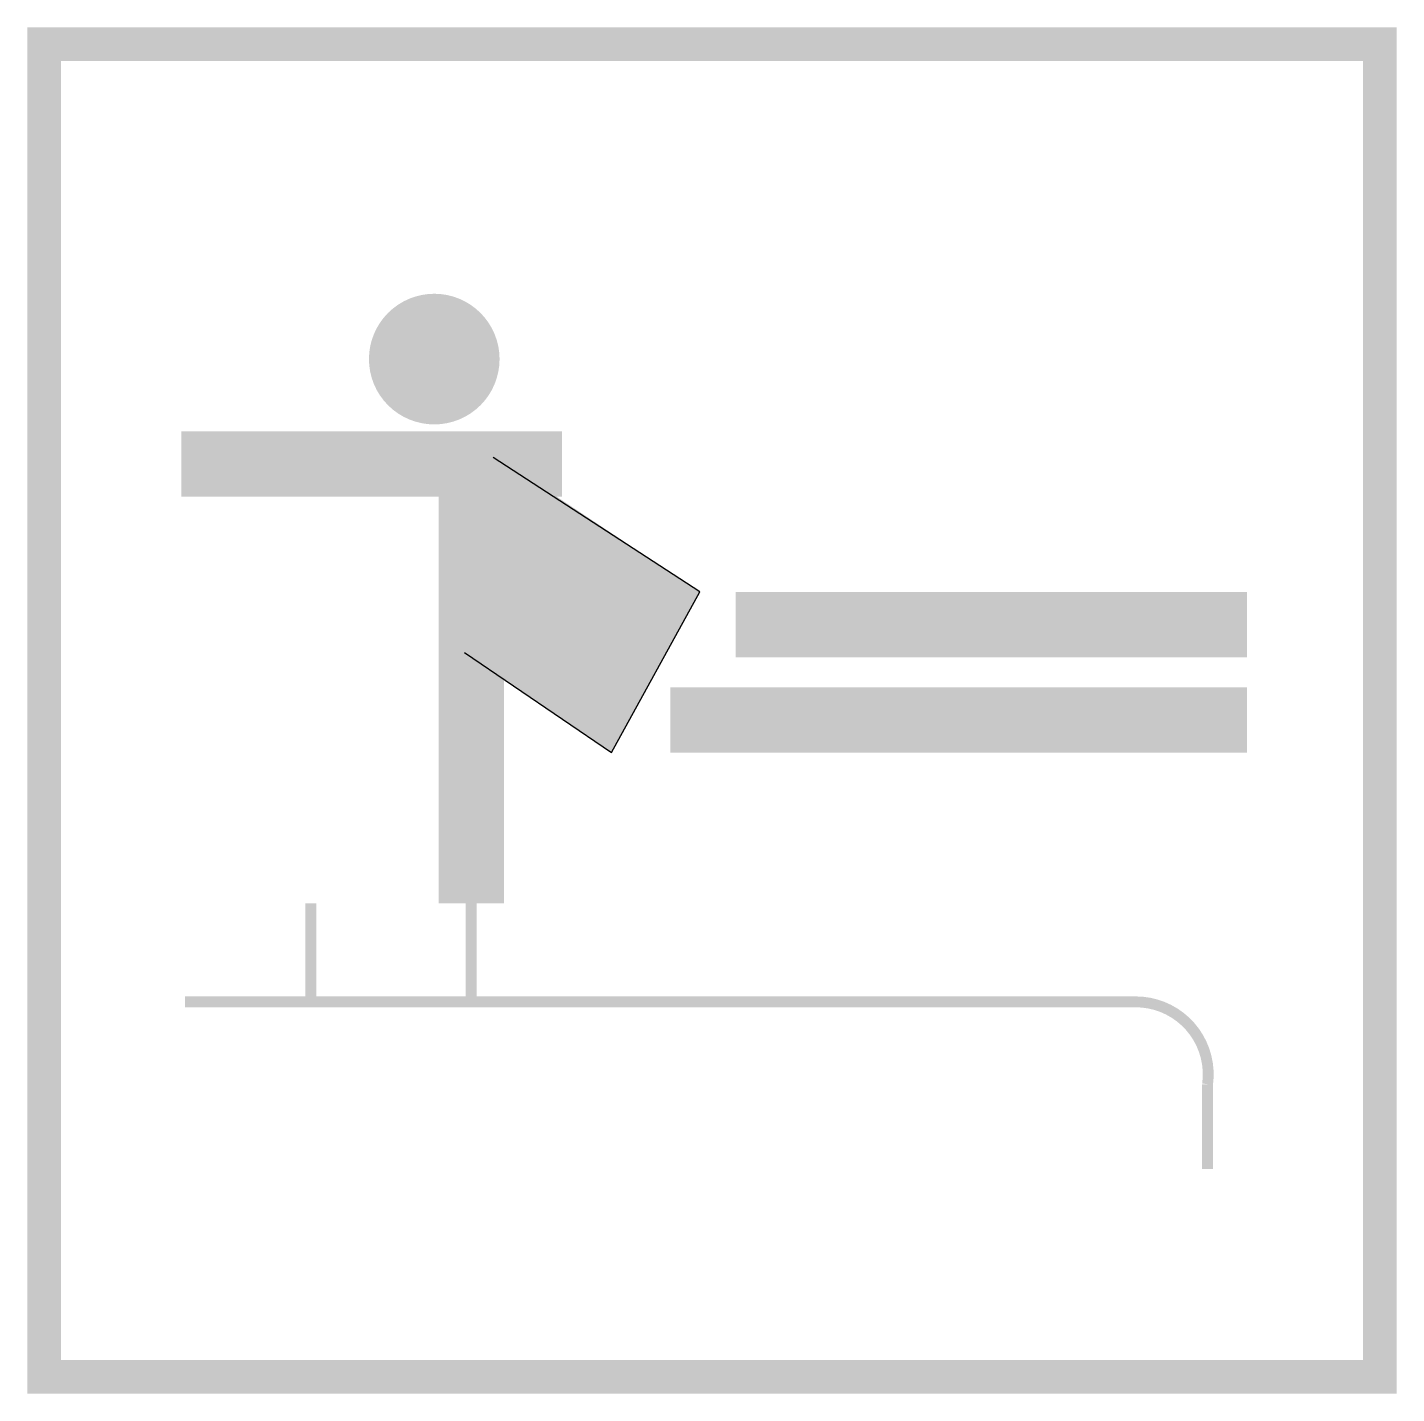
# Model space of a CAD drawing. Extents: x -0.306 to 0.306, y -0.306 to 0.306.
import ezdxf

# ---------------------------------------------------------------- set-up
doc = ezdxf.new("R2010")
doc.units = 0
doc.header["$MEASUREMENT"] = 0
doc.layers.get('0').update_dxf_attribs({"linetype": 'CONTINUOUS'})

msp = doc.modelspace()

# ---------------------------------------------------------------- linework, layer by layer
for p, q in [((-0.00551, 0.05311), (-0.09797, 0.11323)), ((-0.04505, -0.01885), (-0.00551, 0.05311)), ((-0.11076, 0.02594), (-0.04505, -0.01885))]:
    msp.add_line(p, q)
at = {"const_width": 0.015}
msp.add_lwpolyline([(0.29897, -0.2982), (0.29897, 0.2982), (-0.29897, 0.2982), (-0.29897, -0.2982)], close=True, dxfattribs=at)
at = {"const_width": 0.02924}
msp.add_lwpolyline([(-0.13895, 0.15726, 1), (-0.10971, 0.15726, 1)], format="xyb", close=True, dxfattribs=at)
for points, const_width in [([(-0.23753, 0.11032), (-0.07742, 0.11032), (-0.06715, 0.11032)], 0.02924), ([(-0.10778, 0.11323), (-0.10778, -0.08635)], 0.02924), ([(0.01057, 0.03836), (0.23949, 0.03836)], 0.02924), ([(-0.01869, -0.00431), (0.23949, -0.00431)], 0.02924), ([(-0.17957, -0.08635), (-0.17957, -0.12903)], 0.00487), ([(-0.10778, -0.08635), (-0.10778, -0.12903)], 0.00487)]:
    msp.add_lwpolyline(points, dxfattribs=dict(const_width=const_width))
at = {"const_width": 0.00487}
msp.add_lwpolyline([(-0.23598, -0.13038), (0.18968, -0.13038, -0.45442), (0.22185, -0.16724), (0.22185, -0.20525)], format="xyb", dxfattribs=at)
for points in [[(-0.07161, 0.09713), (-0.09506, 0.01489), (-0.09371, 0.09558)], [(-0.00551, 0.05311), (-0.04505, -0.01885), (-0.07161, 0.09713), (-0.09506, 0.01489)]]:
    msp.add_solid(points)

doc.saveas('drawing.dxf')
